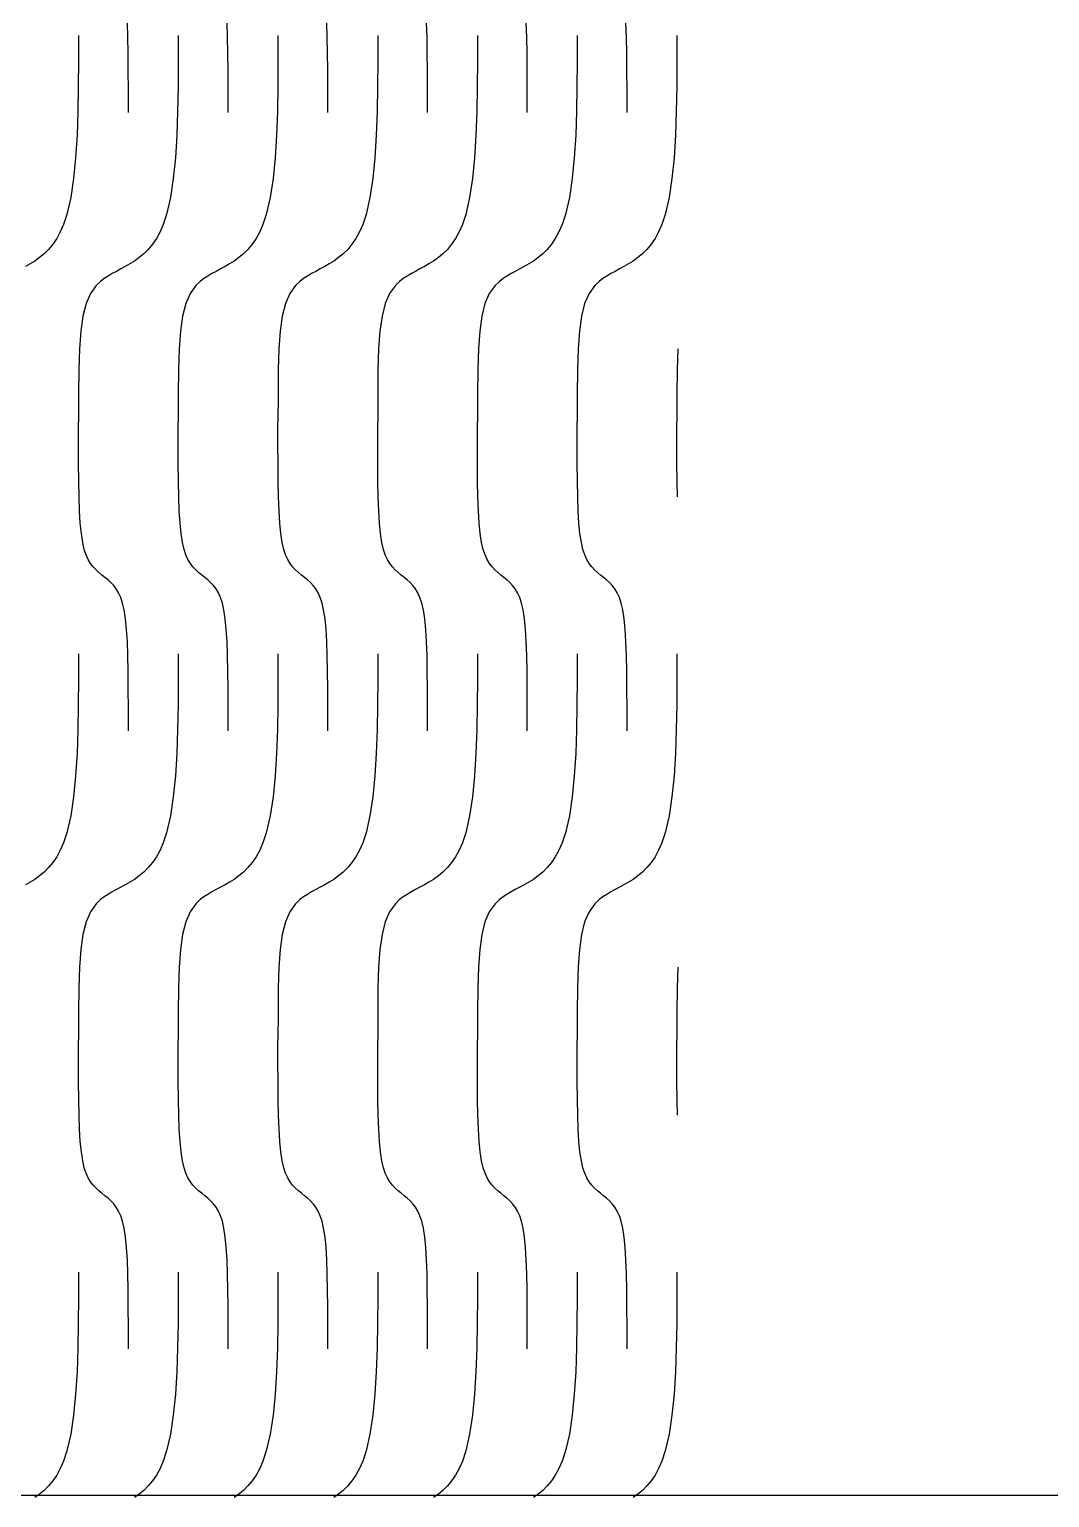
# Model space of a CAD drawing. Header units: millimetres. Extents: x 2967 to 3312, y 1779 to 1941.
# Drawn here: x 3136.41 to 3161.99, y 1871.32 to 1908.12 of the extents above; entities that cross this region are included whole.
import ezdxf

# ---------------------------------------------------------------- set-up
doc = ezdxf.new("R2010")
doc.units = ezdxf.units.MM

msp = doc.modelspace()

# ---------------------------------------------------------------- linework, layer by layer
for p, q in [((3137.647, 1907.971), (3137.646, 1907.326)), ((3138.884, 1907.929), (3138.871, 1908.278)), ((3140.147, 1907.971), (3140.146, 1907.326)), ((3141.384, 1907.929), (3141.371, 1908.278)), ((3142.647, 1907.971), (3142.646, 1907.326)), ((3143.884, 1907.929), (3143.871, 1908.278)), ((3145.147, 1907.971), (3145.146, 1907.326)), ((3146.384, 1907.929), (3146.371, 1908.278)), ((3147.647, 1907.971), (3147.646, 1907.326)), ((3148.884, 1907.929), (3148.871, 1908.278)), ((3150.147, 1907.971), (3150.146, 1907.326)), ((3151.384, 1907.929), (3151.371, 1908.278)), ((3152.647, 1907.971), (3152.646, 1907.326)), ((3138.891, 1907.534), (3138.884, 1907.929)), ((3141.391, 1907.534), (3141.384, 1907.929)), ((3143.891, 1907.534), (3143.884, 1907.929)), ((3146.391, 1907.534), (3146.384, 1907.929)), ((3148.891, 1907.534), (3148.884, 1907.929)), ((3151.391, 1907.534), (3151.384, 1907.929)), ((3137.646, 1907.326), (3137.642, 1906.69)), ((3138.895, 1907.09), (3138.891, 1907.534)), ((3140.146, 1907.326), (3140.142, 1906.69)), ((3141.395, 1907.09), (3141.391, 1907.534)), ((3142.646, 1907.326), (3142.642, 1906.69)), ((3143.895, 1907.09), (3143.891, 1907.534)), ((3145.146, 1907.326), (3145.142, 1906.69)), ((3146.395, 1907.09), (3146.391, 1907.534)), ((3147.646, 1907.326), (3147.642, 1906.69)), ((3148.895, 1907.09), (3148.891, 1907.534)), ((3150.146, 1907.326), (3150.142, 1906.69)), ((3151.395, 1907.09), (3151.391, 1907.534)), ((3152.646, 1907.326), (3152.642, 1906.69)), ((3138.897, 1906.594), (3138.895, 1907.09)), ((3141.397, 1906.594), (3141.395, 1907.09)), ((3143.897, 1906.594), (3143.895, 1907.09)), ((3146.397, 1906.594), (3146.395, 1907.09)), ((3148.897, 1906.594), (3148.895, 1907.09)), ((3151.397, 1906.594), (3151.395, 1907.09)), ((3137.642, 1906.69), (3137.632, 1906.069)), ((3138.897, 1906.043), (3138.897, 1906.594)), ((3140.142, 1906.69), (3140.132, 1906.069)), ((3141.397, 1906.043), (3141.397, 1906.594)), ((3142.642, 1906.69), (3142.632, 1906.069)), ((3143.897, 1906.043), (3143.897, 1906.594)), ((3145.142, 1906.69), (3145.132, 1906.069)), ((3146.397, 1906.043), (3146.397, 1906.594)), ((3147.642, 1906.69), (3147.632, 1906.069)), ((3148.897, 1906.043), (3148.897, 1906.594)), ((3150.142, 1906.69), (3150.132, 1906.069)), ((3151.397, 1906.043), (3151.397, 1906.594)), ((3152.642, 1906.69), (3152.632, 1906.069)), ((3137.632, 1906.069), (3137.61, 1905.473)), ((3140.132, 1906.069), (3140.11, 1905.473)), ((3142.632, 1906.069), (3142.61, 1905.473)), ((3145.132, 1906.069), (3145.11, 1905.473)), ((3147.632, 1906.069), (3147.61, 1905.473)), ((3150.132, 1906.069), (3150.11, 1905.473)), ((3152.632, 1906.069), (3152.61, 1905.473)), ((3137.61, 1905.473), (3137.575, 1904.908)), ((3140.11, 1905.473), (3140.075, 1904.908)), ((3142.61, 1905.473), (3142.575, 1904.908)), ((3145.11, 1905.473), (3145.075, 1904.908)), ((3147.61, 1905.473), (3147.575, 1904.908)), ((3150.11, 1905.473), (3150.075, 1904.908)), ((3152.61, 1905.473), (3152.575, 1904.908)), ((3137.575, 1904.908), (3137.523, 1904.383)), ((3140.075, 1904.908), (3140.023, 1904.383)), ((3142.575, 1904.908), (3142.523, 1904.383)), ((3145.075, 1904.908), (3145.023, 1904.383)), ((3147.575, 1904.908), (3147.523, 1904.383)), ((3150.075, 1904.908), (3150.023, 1904.383)), ((3152.575, 1904.908), (3152.523, 1904.383)), ((3137.523, 1904.383), (3137.451, 1903.907)), ((3140.023, 1904.383), (3139.951, 1903.907)), ((3142.523, 1904.383), (3142.451, 1903.907)), ((3145.023, 1904.383), (3144.951, 1903.907)), ((3147.523, 1904.383), (3147.451, 1903.907)), ((3150.023, 1904.383), (3149.951, 1903.907)), ((3152.523, 1904.383), (3152.451, 1903.907)), ((3137.451, 1903.907), (3137.354, 1903.486)), ((3139.951, 1903.907), (3139.854, 1903.486)), ((3142.451, 1903.907), (3142.354, 1903.486)), ((3144.951, 1903.907), (3144.854, 1903.486)), ((3147.451, 1903.907), (3147.354, 1903.486)), ((3149.951, 1903.907), (3149.854, 1903.486)), ((3152.451, 1903.907), (3152.354, 1903.486)), ((3137.271, 1903.234), (3137.19, 1903.047)), ((3137.354, 1903.486), (3137.271, 1903.234)), ((3139.771, 1903.234), (3139.69, 1903.047)), ((3139.854, 1903.486), (3139.771, 1903.234)), ((3142.271, 1903.234), (3142.19, 1903.047)), ((3142.354, 1903.486), (3142.271, 1903.234)), ((3144.771, 1903.234), (3144.69, 1903.047)), ((3144.854, 1903.486), (3144.771, 1903.234)), ((3147.271, 1903.234), (3147.19, 1903.047)), ((3147.354, 1903.486), (3147.271, 1903.234)), ((3149.771, 1903.234), (3149.69, 1903.047)), ((3149.854, 1903.486), (3149.771, 1903.234)), ((3152.271, 1903.234), (3152.19, 1903.047)), ((3152.354, 1903.486), (3152.271, 1903.234)), ((3137.099, 1902.882), (3137, 1902.737)), ((3137.19, 1903.047), (3137.099, 1902.882)), ((3139.599, 1902.882), (3139.5, 1902.737)), ((3139.69, 1903.047), (3139.599, 1902.882)), ((3142.099, 1902.882), (3142, 1902.737)), ((3142.19, 1903.047), (3142.099, 1902.882)), ((3144.599, 1902.882), (3144.5, 1902.737)), ((3144.69, 1903.047), (3144.599, 1902.882)), ((3147.099, 1902.882), (3147, 1902.737)), ((3147.19, 1903.047), (3147.099, 1902.882)), ((3149.599, 1902.882), (3149.5, 1902.737)), ((3149.69, 1903.047), (3149.599, 1902.882)), ((3152.099, 1902.882), (3152, 1902.737)), ((3152.19, 1903.047), (3152.099, 1902.882)), ((3136.783, 1902.499), (3136.668, 1902.402)), ((3136.895, 1902.61), (3136.783, 1902.499)), ((3137, 1902.737), (3136.895, 1902.61)), ((3139.283, 1902.499), (3139.168, 1902.402)), ((3139.395, 1902.61), (3139.283, 1902.499)), ((3139.5, 1902.737), (3139.395, 1902.61)), ((3141.783, 1902.499), (3141.668, 1902.402)), ((3141.895, 1902.61), (3141.783, 1902.499)), ((3142, 1902.737), (3141.895, 1902.61)), ((3144.283, 1902.499), (3144.168, 1902.402)), ((3144.395, 1902.61), (3144.283, 1902.499)), ((3144.5, 1902.737), (3144.395, 1902.61)), ((3146.783, 1902.499), (3146.668, 1902.402)), ((3146.895, 1902.61), (3146.783, 1902.499)), ((3147, 1902.737), (3146.895, 1902.61)), ((3149.283, 1902.499), (3149.168, 1902.402)), ((3149.395, 1902.61), (3149.283, 1902.499)), ((3149.5, 1902.737), (3149.395, 1902.61)), ((3151.783, 1902.499), (3151.668, 1902.402)), ((3151.895, 1902.61), (3151.783, 1902.499)), ((3152, 1902.737), (3151.895, 1902.61)), ((3136.432, 1902.243), (3136.319, 1902.179)), ((3136.549, 1902.317), (3136.432, 1902.243)), ((3136.668, 1902.402), (3136.549, 1902.317)), ((3138.597, 1902.059), (3138.49, 1902.001)), ((3138.707, 1902.118), (3138.597, 1902.059)), ((3138.819, 1902.179), (3138.707, 1902.118)), ((3138.932, 1902.243), (3138.819, 1902.179)), ((3139.049, 1902.317), (3138.932, 1902.243)), ((3139.168, 1902.402), (3139.049, 1902.317)), ((3141.097, 1902.059), (3140.99, 1902.001)), ((3141.207, 1902.118), (3141.097, 1902.059)), ((3141.319, 1902.179), (3141.207, 1902.118)), ((3141.432, 1902.243), (3141.319, 1902.179)), ((3141.549, 1902.317), (3141.432, 1902.243)), ((3141.668, 1902.402), (3141.549, 1902.317)), ((3143.597, 1902.059), (3143.49, 1902.001)), ((3143.707, 1902.118), (3143.597, 1902.059)), ((3143.819, 1902.179), (3143.707, 1902.118)), ((3143.932, 1902.243), (3143.819, 1902.179)), ((3144.049, 1902.317), (3143.932, 1902.243)), ((3144.168, 1902.402), (3144.049, 1902.317)), ((3146.097, 1902.059), (3145.99, 1902.001)), ((3146.207, 1902.118), (3146.097, 1902.059)), ((3146.319, 1902.179), (3146.207, 1902.118)), ((3146.432, 1902.243), (3146.319, 1902.179)), ((3146.549, 1902.317), (3146.432, 1902.243)), ((3146.668, 1902.402), (3146.549, 1902.317)), ((3148.597, 1902.059), (3148.49, 1902.001)), ((3148.707, 1902.118), (3148.597, 1902.059)), ((3148.819, 1902.179), (3148.707, 1902.118)), ((3148.932, 1902.243), (3148.819, 1902.179)), ((3149.049, 1902.317), (3148.932, 1902.243)), ((3149.168, 1902.402), (3149.049, 1902.317)), ((3151.097, 1902.059), (3150.99, 1902.001)), ((3151.207, 1902.118), (3151.097, 1902.059)), ((3151.319, 1902.179), (3151.207, 1902.118)), ((3151.432, 1902.243), (3151.319, 1902.179)), ((3151.549, 1902.317), (3151.432, 1902.243)), ((3151.668, 1902.402), (3151.549, 1902.317)), ((3138.09, 1901.707), (3137.944, 1901.504)), ((3138.197, 1901.807), (3138.09, 1901.707)), ((3138.288, 1901.876), (3138.197, 1901.807)), ((3138.387, 1901.94), (3138.288, 1901.876)), ((3138.49, 1902.001), (3138.387, 1901.94)), ((3140.59, 1901.707), (3140.444, 1901.504)), ((3140.697, 1901.807), (3140.59, 1901.707)), ((3140.788, 1901.876), (3140.697, 1901.807)), ((3140.887, 1901.94), (3140.788, 1901.876)), ((3140.99, 1902.001), (3140.887, 1901.94)), ((3143.09, 1901.707), (3142.944, 1901.504)), ((3143.197, 1901.807), (3143.09, 1901.707)), ((3143.288, 1901.876), (3143.197, 1901.807)), ((3143.387, 1901.94), (3143.288, 1901.876)), ((3143.49, 1902.001), (3143.387, 1901.94)), ((3145.59, 1901.707), (3145.444, 1901.504)), ((3145.697, 1901.807), (3145.59, 1901.707)), ((3145.788, 1901.876), (3145.697, 1901.807)), ((3145.887, 1901.94), (3145.788, 1901.876)), ((3145.99, 1902.001), (3145.887, 1901.94)), ((3148.09, 1901.707), (3147.944, 1901.504)), ((3148.197, 1901.807), (3148.09, 1901.707)), ((3148.288, 1901.876), (3148.197, 1901.807)), ((3148.387, 1901.94), (3148.288, 1901.876)), ((3148.49, 1902.001), (3148.387, 1901.94)), ((3150.59, 1901.707), (3150.444, 1901.504)), ((3150.697, 1901.807), (3150.59, 1901.707)), ((3150.788, 1901.876), (3150.697, 1901.807)), ((3150.887, 1901.94), (3150.788, 1901.876)), ((3150.99, 1902.001), (3150.887, 1901.94)), ((3137.944, 1901.504), (3137.835, 1901.25)), ((3140.444, 1901.504), (3140.335, 1901.25)), ((3142.944, 1901.504), (3142.835, 1901.25)), ((3145.444, 1901.504), (3145.335, 1901.25)), ((3147.944, 1901.504), (3147.835, 1901.25)), ((3150.444, 1901.504), (3150.335, 1901.25)), ((3137.835, 1901.25), (3137.756, 1900.937)), ((3140.335, 1901.25), (3140.256, 1900.937)), ((3142.835, 1901.25), (3142.756, 1900.937)), ((3145.335, 1901.25), (3145.256, 1900.937)), ((3147.835, 1901.25), (3147.756, 1900.937)), ((3150.335, 1901.25), (3150.256, 1900.937)), ((3137.756, 1900.937), (3137.703, 1900.56)), ((3140.256, 1900.937), (3140.203, 1900.56)), ((3142.756, 1900.937), (3142.703, 1900.56)), ((3145.256, 1900.937), (3145.203, 1900.56)), ((3147.756, 1900.937), (3147.703, 1900.56)), ((3150.256, 1900.937), (3150.203, 1900.56)), ((3137.703, 1900.56), (3137.671, 1900.113)), ((3140.203, 1900.56), (3140.171, 1900.113)), ((3142.703, 1900.56), (3142.671, 1900.113)), ((3145.203, 1900.56), (3145.171, 1900.113)), ((3147.703, 1900.56), (3147.671, 1900.113)), ((3150.203, 1900.56), (3150.171, 1900.113)), ((3137.671, 1900.113), (3137.654, 1899.59)), ((3140.171, 1900.113), (3140.154, 1899.59)), ((3142.671, 1900.113), (3142.654, 1899.59)), ((3145.171, 1900.113), (3145.154, 1899.59)), ((3147.671, 1900.113), (3147.654, 1899.59)), ((3150.171, 1900.113), (3150.154, 1899.59)), ((3152.671, 1900.113), (3152.654, 1899.59)), ((3137.654, 1899.59), (3137.648, 1898.984)), ((3140.154, 1899.59), (3140.148, 1898.984)), ((3142.654, 1899.59), (3142.648, 1898.984)), ((3145.154, 1899.59), (3145.148, 1898.984)), ((3147.654, 1899.59), (3147.648, 1898.984)), ((3150.154, 1899.59), (3150.148, 1898.984)), ((3152.654, 1899.59), (3152.648, 1898.984)), ((3137.648, 1898.984), (3137.647, 1898.289)), ((3140.148, 1898.984), (3140.147, 1898.289)), ((3142.648, 1898.984), (3142.647, 1898.289)), ((3145.148, 1898.984), (3145.147, 1898.289)), ((3147.648, 1898.984), (3147.647, 1898.289)), ((3150.148, 1898.984), (3150.147, 1898.289)), ((3152.648, 1898.984), (3152.647, 1898.289)), ((3137.647, 1897.738), (3137.647, 1898.289)), ((3140.147, 1897.738), (3140.147, 1898.289)), ((3142.647, 1897.738), (3142.647, 1898.289)), ((3145.147, 1897.738), (3145.147, 1898.289)), ((3147.647, 1897.738), (3147.647, 1898.289)), ((3150.147, 1897.738), (3150.147, 1898.289)), ((3152.647, 1897.738), (3152.647, 1898.289)), ((3137.648, 1897.242), (3137.647, 1897.738)), ((3140.148, 1897.242), (3140.147, 1897.738)), ((3142.648, 1897.242), (3142.647, 1897.738)), ((3145.148, 1897.242), (3145.147, 1897.738)), ((3147.648, 1897.242), (3147.647, 1897.738)), ((3150.148, 1897.242), (3150.147, 1897.738)), ((3152.648, 1897.242), (3152.647, 1897.738)), ((3137.652, 1896.798), (3137.648, 1897.242)), ((3140.152, 1896.798), (3140.148, 1897.242)), ((3142.652, 1896.798), (3142.648, 1897.242)), ((3145.152, 1896.798), (3145.148, 1897.242)), ((3147.652, 1896.798), (3147.648, 1897.242)), ((3150.152, 1896.798), (3150.148, 1897.242)), ((3152.652, 1896.798), (3152.648, 1897.242)), ((3137.66, 1896.404), (3137.652, 1896.798)), ((3140.16, 1896.404), (3140.152, 1896.798)), ((3142.66, 1896.404), (3142.652, 1896.798)), ((3145.16, 1896.404), (3145.152, 1896.798)), ((3147.66, 1896.404), (3147.652, 1896.798)), ((3150.16, 1896.404), (3150.152, 1896.798)), ((3152.66, 1896.404), (3152.652, 1896.798)), ((3137.673, 1896.055), (3137.66, 1896.404)), ((3140.173, 1896.055), (3140.16, 1896.404)), ((3142.673, 1896.055), (3142.66, 1896.404)), ((3145.173, 1896.055), (3145.16, 1896.404)), ((3147.673, 1896.055), (3147.66, 1896.404)), ((3150.173, 1896.055), (3150.16, 1896.404)), ((3137.691, 1895.75), (3137.673, 1896.055)), ((3140.191, 1895.75), (3140.173, 1896.055)), ((3142.691, 1895.75), (3142.673, 1896.055)), ((3145.191, 1895.75), (3145.173, 1896.055)), ((3147.691, 1895.75), (3147.673, 1896.055)), ((3150.191, 1895.75), (3150.173, 1896.055)), ((3137.718, 1895.485), (3137.691, 1895.75)), ((3137.753, 1895.258), (3137.718, 1895.485)), ((3140.218, 1895.485), (3140.191, 1895.75)), ((3140.253, 1895.258), (3140.218, 1895.485)), ((3142.718, 1895.485), (3142.691, 1895.75)), ((3142.753, 1895.258), (3142.718, 1895.485)), ((3145.218, 1895.485), (3145.191, 1895.75)), ((3145.253, 1895.258), (3145.218, 1895.485)), ((3147.718, 1895.485), (3147.691, 1895.75)), ((3147.753, 1895.258), (3147.718, 1895.485)), ((3150.218, 1895.485), (3150.191, 1895.75)), ((3150.253, 1895.258), (3150.218, 1895.485)), ((3137.791, 1895.089), (3137.753, 1895.258)), ((3137.837, 1894.953), (3137.791, 1895.089)), ((3140.291, 1895.089), (3140.253, 1895.258)), ((3140.337, 1894.953), (3140.291, 1895.089)), ((3142.791, 1895.089), (3142.753, 1895.258)), ((3142.837, 1894.953), (3142.791, 1895.089)), ((3145.291, 1895.089), (3145.253, 1895.258)), ((3145.337, 1894.953), (3145.291, 1895.089)), ((3147.791, 1895.089), (3147.753, 1895.258)), ((3147.837, 1894.953), (3147.791, 1895.089)), ((3150.291, 1895.089), (3150.253, 1895.258)), ((3150.337, 1894.953), (3150.291, 1895.089)), ((3137.89, 1894.836), (3137.837, 1894.953)), ((3137.95, 1894.736), (3137.89, 1894.836)), ((3138.015, 1894.65), (3137.95, 1894.736)), ((3140.39, 1894.836), (3140.337, 1894.953)), ((3140.45, 1894.736), (3140.39, 1894.836)), ((3140.515, 1894.65), (3140.45, 1894.736)), ((3142.89, 1894.836), (3142.837, 1894.953)), ((3142.95, 1894.736), (3142.89, 1894.836)), ((3143.015, 1894.65), (3142.95, 1894.736)), ((3145.39, 1894.836), (3145.337, 1894.953)), ((3145.45, 1894.736), (3145.39, 1894.836)), ((3145.515, 1894.65), (3145.45, 1894.736)), ((3147.89, 1894.836), (3147.837, 1894.953)), ((3147.95, 1894.736), (3147.89, 1894.836)), ((3148.015, 1894.65), (3147.95, 1894.736)), ((3150.39, 1894.836), (3150.337, 1894.953)), ((3150.45, 1894.736), (3150.39, 1894.836)), ((3150.515, 1894.65), (3150.45, 1894.736)), ((3138.085, 1894.575), (3138.015, 1894.65)), ((3138.158, 1894.509), (3138.085, 1894.575)), ((3138.234, 1894.447), (3138.158, 1894.509)), ((3138.31, 1894.387), (3138.234, 1894.447)), ((3138.386, 1894.325), (3138.31, 1894.387)), ((3138.459, 1894.258), (3138.386, 1894.325)), ((3140.585, 1894.575), (3140.515, 1894.65)), ((3140.658, 1894.509), (3140.585, 1894.575)), ((3140.734, 1894.447), (3140.658, 1894.509)), ((3140.81, 1894.387), (3140.734, 1894.447)), ((3140.886, 1894.325), (3140.81, 1894.387)), ((3140.959, 1894.258), (3140.886, 1894.325)), ((3143.085, 1894.575), (3143.015, 1894.65)), ((3143.158, 1894.509), (3143.085, 1894.575)), ((3143.234, 1894.447), (3143.158, 1894.509)), ((3143.31, 1894.387), (3143.234, 1894.447)), ((3143.386, 1894.325), (3143.31, 1894.387)), ((3143.459, 1894.258), (3143.386, 1894.325)), ((3145.585, 1894.575), (3145.515, 1894.65)), ((3145.658, 1894.509), (3145.585, 1894.575)), ((3145.734, 1894.447), (3145.658, 1894.509)), ((3145.81, 1894.387), (3145.734, 1894.447)), ((3145.886, 1894.325), (3145.81, 1894.387)), ((3145.959, 1894.258), (3145.886, 1894.325)), ((3148.085, 1894.575), (3148.015, 1894.65)), ((3148.158, 1894.509), (3148.085, 1894.575)), ((3148.234, 1894.447), (3148.158, 1894.509)), ((3148.31, 1894.387), (3148.234, 1894.447)), ((3148.386, 1894.325), (3148.31, 1894.387)), ((3148.459, 1894.258), (3148.386, 1894.325)), ((3150.585, 1894.575), (3150.515, 1894.65)), ((3150.658, 1894.509), (3150.585, 1894.575)), ((3150.734, 1894.447), (3150.658, 1894.509)), ((3150.81, 1894.387), (3150.734, 1894.447)), ((3150.886, 1894.325), (3150.81, 1894.387)), ((3150.959, 1894.258), (3150.886, 1894.325)), ((3138.528, 1894.183), (3138.459, 1894.258)), ((3138.594, 1894.097), (3138.528, 1894.183)), ((3138.653, 1893.998), (3138.594, 1894.097)), ((3138.706, 1893.881), (3138.653, 1893.998)), ((3141.028, 1894.183), (3140.959, 1894.258)), ((3141.094, 1894.097), (3141.028, 1894.183)), ((3141.153, 1893.998), (3141.094, 1894.097)), ((3141.206, 1893.881), (3141.153, 1893.998)), ((3143.528, 1894.183), (3143.459, 1894.258)), ((3143.594, 1894.097), (3143.528, 1894.183)), ((3143.653, 1893.998), (3143.594, 1894.097)), ((3143.706, 1893.881), (3143.653, 1893.998)), ((3146.028, 1894.183), (3145.959, 1894.258)), ((3146.094, 1894.097), (3146.028, 1894.183)), ((3146.153, 1893.998), (3146.094, 1894.097)), ((3146.206, 1893.881), (3146.153, 1893.998)), ((3148.528, 1894.183), (3148.459, 1894.258)), ((3148.594, 1894.097), (3148.528, 1894.183)), ((3148.653, 1893.998), (3148.594, 1894.097)), ((3148.706, 1893.881), (3148.653, 1893.998)), ((3151.028, 1894.183), (3150.959, 1894.258)), ((3151.094, 1894.097), (3151.028, 1894.183)), ((3151.153, 1893.998), (3151.094, 1894.097)), ((3151.206, 1893.881), (3151.153, 1893.998)), ((3138.752, 1893.745), (3138.706, 1893.881)), ((3138.791, 1893.576), (3138.752, 1893.745)), ((3141.252, 1893.745), (3141.206, 1893.881)), ((3141.291, 1893.576), (3141.252, 1893.745)), ((3143.752, 1893.745), (3143.706, 1893.881)), ((3143.791, 1893.576), (3143.752, 1893.745)), ((3146.252, 1893.745), (3146.206, 1893.881)), ((3146.291, 1893.576), (3146.252, 1893.745)), ((3148.752, 1893.745), (3148.706, 1893.881)), ((3148.791, 1893.576), (3148.752, 1893.745)), ((3151.252, 1893.745), (3151.206, 1893.881)), ((3151.291, 1893.576), (3151.252, 1893.745)), ((3138.826, 1893.349), (3138.791, 1893.576)), ((3138.852, 1893.085), (3138.826, 1893.349)), ((3141.326, 1893.349), (3141.291, 1893.576)), ((3141.352, 1893.085), (3141.326, 1893.349)), ((3143.826, 1893.349), (3143.791, 1893.576)), ((3143.852, 1893.085), (3143.826, 1893.349)), ((3146.326, 1893.349), (3146.291, 1893.576)), ((3146.352, 1893.085), (3146.326, 1893.349)), ((3148.826, 1893.349), (3148.791, 1893.576)), ((3148.852, 1893.085), (3148.826, 1893.349)), ((3151.326, 1893.349), (3151.291, 1893.576)), ((3151.352, 1893.085), (3151.326, 1893.349)), ((3138.871, 1892.779), (3138.852, 1893.085)), ((3141.371, 1892.779), (3141.352, 1893.085)), ((3143.871, 1892.779), (3143.852, 1893.085)), ((3146.371, 1892.779), (3146.352, 1893.085)), ((3148.871, 1892.779), (3148.852, 1893.085)), ((3151.371, 1892.779), (3151.352, 1893.085)), ((3138.884, 1892.431), (3138.871, 1892.779)), ((3141.384, 1892.431), (3141.371, 1892.779)), ((3143.884, 1892.431), (3143.871, 1892.779)), ((3146.384, 1892.431), (3146.371, 1892.779)), ((3148.884, 1892.431), (3148.871, 1892.779)), ((3151.384, 1892.431), (3151.371, 1892.779)), ((3137.647, 1892.473), (3137.646, 1891.828)), ((3138.891, 1892.036), (3138.884, 1892.431)), ((3140.147, 1892.473), (3140.146, 1891.828)), ((3141.391, 1892.036), (3141.384, 1892.431)), ((3142.647, 1892.473), (3142.646, 1891.828)), ((3143.891, 1892.036), (3143.884, 1892.431)), ((3145.147, 1892.473), (3145.146, 1891.828)), ((3146.391, 1892.036), (3146.384, 1892.431)), ((3147.647, 1892.473), (3147.646, 1891.828)), ((3148.891, 1892.036), (3148.884, 1892.431)), ((3150.147, 1892.473), (3150.146, 1891.828)), ((3151.391, 1892.036), (3151.384, 1892.431)), ((3152.647, 1892.473), (3152.646, 1891.828)), ((3137.646, 1891.828), (3137.642, 1891.192)), ((3138.895, 1891.591), (3138.891, 1892.036)), ((3140.146, 1891.828), (3140.142, 1891.192)), ((3141.395, 1891.591), (3141.391, 1892.036)), ((3142.646, 1891.828), (3142.642, 1891.192)), ((3143.895, 1891.591), (3143.891, 1892.036)), ((3145.146, 1891.828), (3145.142, 1891.192)), ((3146.395, 1891.591), (3146.391, 1892.036)), ((3147.646, 1891.828), (3147.642, 1891.192)), ((3148.895, 1891.591), (3148.891, 1892.036)), ((3150.146, 1891.828), (3150.142, 1891.192)), ((3151.395, 1891.591), (3151.391, 1892.036)), ((3152.646, 1891.828), (3152.642, 1891.192)), ((3138.897, 1891.095), (3138.895, 1891.591)), ((3141.397, 1891.095), (3141.395, 1891.591)), ((3143.897, 1891.095), (3143.895, 1891.591)), ((3146.397, 1891.095), (3146.395, 1891.591)), ((3148.897, 1891.095), (3148.895, 1891.591)), ((3151.397, 1891.095), (3151.395, 1891.591)), ((3137.642, 1891.192), (3137.632, 1890.571)), ((3138.897, 1890.544), (3138.897, 1891.095)), ((3140.142, 1891.192), (3140.132, 1890.571)), ((3141.397, 1890.544), (3141.397, 1891.095)), ((3142.642, 1891.192), (3142.632, 1890.571)), ((3143.897, 1890.544), (3143.897, 1891.095)), ((3145.142, 1891.192), (3145.132, 1890.571)), ((3146.397, 1890.544), (3146.397, 1891.095)), ((3147.642, 1891.192), (3147.632, 1890.571)), ((3148.897, 1890.544), (3148.897, 1891.095)), ((3150.142, 1891.192), (3150.132, 1890.571)), ((3151.397, 1890.544), (3151.397, 1891.095)), ((3152.642, 1891.192), (3152.632, 1890.571)), ((3137.632, 1890.571), (3137.61, 1889.974)), ((3140.132, 1890.571), (3140.11, 1889.974)), ((3142.632, 1890.571), (3142.61, 1889.974)), ((3145.132, 1890.571), (3145.11, 1889.974)), ((3147.632, 1890.571), (3147.61, 1889.974)), ((3150.132, 1890.571), (3150.11, 1889.974)), ((3152.632, 1890.571), (3152.61, 1889.974)), ((3137.61, 1889.974), (3137.575, 1889.41)), ((3140.11, 1889.974), (3140.075, 1889.41)), ((3142.61, 1889.974), (3142.575, 1889.41)), ((3145.11, 1889.974), (3145.075, 1889.41)), ((3147.61, 1889.974), (3147.575, 1889.41)), ((3150.11, 1889.974), (3150.075, 1889.41)), ((3152.61, 1889.974), (3152.575, 1889.41)), ((3137.575, 1889.41), (3137.523, 1888.885)), ((3140.075, 1889.41), (3140.023, 1888.885)), ((3142.575, 1889.41), (3142.523, 1888.885)), ((3145.075, 1889.41), (3145.023, 1888.885)), ((3147.575, 1889.41), (3147.523, 1888.885)), ((3150.075, 1889.41), (3150.023, 1888.885)), ((3152.575, 1889.41), (3152.523, 1888.885)), ((3137.523, 1888.885), (3137.451, 1888.408)), ((3140.023, 1888.885), (3139.951, 1888.408)), ((3142.523, 1888.885), (3142.451, 1888.408)), ((3145.023, 1888.885), (3144.951, 1888.408)), ((3147.523, 1888.885), (3147.451, 1888.408)), ((3150.023, 1888.885), (3149.951, 1888.408)), ((3152.523, 1888.885), (3152.451, 1888.408)), ((3137.451, 1888.408), (3137.354, 1887.987)), ((3139.951, 1888.408), (3139.854, 1887.987)), ((3142.451, 1888.408), (3142.354, 1887.987)), ((3144.951, 1888.408), (3144.854, 1887.987)), ((3147.451, 1888.408), (3147.354, 1887.987)), ((3149.951, 1888.408), (3149.854, 1887.987)), ((3152.451, 1888.408), (3152.354, 1887.987)), ((3137.271, 1887.735), (3137.19, 1887.548)), ((3137.354, 1887.987), (3137.271, 1887.735)), ((3139.771, 1887.735), (3139.69, 1887.548)), ((3139.854, 1887.987), (3139.771, 1887.735)), ((3142.271, 1887.735), (3142.19, 1887.548)), ((3142.354, 1887.987), (3142.271, 1887.735)), ((3144.771, 1887.735), (3144.69, 1887.548)), ((3144.854, 1887.987), (3144.771, 1887.735)), ((3147.271, 1887.735), (3147.19, 1887.548)), ((3147.354, 1887.987), (3147.271, 1887.735)), ((3149.771, 1887.735), (3149.69, 1887.548)), ((3149.854, 1887.987), (3149.771, 1887.735)), ((3152.271, 1887.735), (3152.19, 1887.548)), ((3152.354, 1887.987), (3152.271, 1887.735)), ((3137.099, 1887.383), (3137, 1887.239)), ((3137.19, 1887.548), (3137.099, 1887.383)), ((3139.599, 1887.383), (3139.5, 1887.239)), ((3139.69, 1887.548), (3139.599, 1887.383)), ((3142.099, 1887.383), (3142, 1887.239)), ((3142.19, 1887.548), (3142.099, 1887.383)), ((3144.599, 1887.383), (3144.5, 1887.239)), ((3144.69, 1887.548), (3144.599, 1887.383)), ((3147.099, 1887.383), (3147, 1887.239)), ((3147.19, 1887.548), (3147.099, 1887.383)), ((3149.599, 1887.383), (3149.5, 1887.239)), ((3149.69, 1887.548), (3149.599, 1887.383)), ((3152.099, 1887.383), (3152, 1887.239)), ((3152.19, 1887.548), (3152.099, 1887.383)), ((3136.783, 1887.001), (3136.668, 1886.904)), ((3136.895, 1887.112), (3136.783, 1887.001)), ((3137, 1887.239), (3136.895, 1887.112)), ((3139.283, 1887.001), (3139.168, 1886.904)), ((3139.395, 1887.112), (3139.283, 1887.001)), ((3139.5, 1887.239), (3139.395, 1887.112)), ((3141.783, 1887.001), (3141.668, 1886.904)), ((3141.895, 1887.112), (3141.783, 1887.001)), ((3142, 1887.239), (3141.895, 1887.112)), ((3144.283, 1887.001), (3144.168, 1886.904)), ((3144.395, 1887.112), (3144.283, 1887.001)), ((3144.5, 1887.239), (3144.395, 1887.112)), ((3146.783, 1887.001), (3146.668, 1886.904)), ((3146.895, 1887.112), (3146.783, 1887.001)), ((3147, 1887.239), (3146.895, 1887.112)), ((3149.283, 1887.001), (3149.168, 1886.904)), ((3149.395, 1887.112), (3149.283, 1887.001)), ((3149.5, 1887.239), (3149.395, 1887.112)), ((3151.783, 1887.001), (3151.668, 1886.904)), ((3151.895, 1887.112), (3151.783, 1887.001)), ((3152, 1887.239), (3151.895, 1887.112)), ((3136.432, 1886.745), (3136.319, 1886.68)), ((3136.549, 1886.818), (3136.432, 1886.745)), ((3136.668, 1886.904), (3136.549, 1886.818)), ((3138.707, 1886.619), (3138.597, 1886.561)), ((3138.819, 1886.68), (3138.707, 1886.619)), ((3138.932, 1886.745), (3138.819, 1886.68)), ((3139.049, 1886.818), (3138.932, 1886.745)), ((3139.168, 1886.904), (3139.049, 1886.818)), ((3141.207, 1886.619), (3141.097, 1886.561)), ((3141.319, 1886.68), (3141.207, 1886.619)), ((3141.432, 1886.745), (3141.319, 1886.68)), ((3141.549, 1886.818), (3141.432, 1886.745)), ((3141.668, 1886.904), (3141.549, 1886.818)), ((3143.707, 1886.619), (3143.597, 1886.561)), ((3143.819, 1886.68), (3143.707, 1886.619)), ((3143.932, 1886.745), (3143.819, 1886.68)), ((3144.049, 1886.818), (3143.932, 1886.745)), ((3144.168, 1886.904), (3144.049, 1886.818)), ((3146.207, 1886.619), (3146.097, 1886.561)), ((3146.319, 1886.68), (3146.207, 1886.619)), ((3146.432, 1886.745), (3146.319, 1886.68)), ((3146.549, 1886.818), (3146.432, 1886.745)), ((3146.668, 1886.904), (3146.549, 1886.818)), ((3148.707, 1886.619), (3148.597, 1886.561)), ((3148.819, 1886.68), (3148.707, 1886.619)), ((3148.932, 1886.745), (3148.819, 1886.68)), ((3149.049, 1886.818), (3148.932, 1886.745)), ((3149.168, 1886.904), (3149.049, 1886.818)), ((3151.207, 1886.619), (3151.097, 1886.561)), ((3151.319, 1886.68), (3151.207, 1886.619)), ((3151.432, 1886.745), (3151.319, 1886.68)), ((3151.549, 1886.818), (3151.432, 1886.745)), ((3151.668, 1886.904), (3151.549, 1886.818)), ((3138.197, 1886.309), (3138.09, 1886.208)), ((3138.288, 1886.378), (3138.197, 1886.309)), ((3138.387, 1886.442), (3138.288, 1886.378)), ((3138.49, 1886.502), (3138.387, 1886.442)), ((3138.597, 1886.561), (3138.49, 1886.502)), ((3140.697, 1886.309), (3140.59, 1886.208)), ((3140.788, 1886.378), (3140.697, 1886.309)), ((3140.887, 1886.442), (3140.788, 1886.378)), ((3140.99, 1886.502), (3140.887, 1886.442)), ((3141.097, 1886.561), (3140.99, 1886.502)), ((3143.197, 1886.309), (3143.09, 1886.208)), ((3143.288, 1886.378), (3143.197, 1886.309)), ((3143.387, 1886.442), (3143.288, 1886.378)), ((3143.49, 1886.502), (3143.387, 1886.442)), ((3143.597, 1886.561), (3143.49, 1886.502)), ((3145.697, 1886.309), (3145.59, 1886.208)), ((3145.788, 1886.378), (3145.697, 1886.309)), ((3145.887, 1886.442), (3145.788, 1886.378)), ((3145.99, 1886.502), (3145.887, 1886.442)), ((3146.097, 1886.561), (3145.99, 1886.502)), ((3148.197, 1886.309), (3148.09, 1886.208)), ((3148.288, 1886.378), (3148.197, 1886.309)), ((3148.387, 1886.442), (3148.288, 1886.378)), ((3148.49, 1886.502), (3148.387, 1886.442)), ((3148.597, 1886.561), (3148.49, 1886.502)), ((3150.697, 1886.309), (3150.59, 1886.208)), ((3150.788, 1886.378), (3150.697, 1886.309)), ((3150.887, 1886.442), (3150.788, 1886.378)), ((3150.99, 1886.502), (3150.887, 1886.442)), ((3151.097, 1886.561), (3150.99, 1886.502)), ((3137.944, 1886.006), (3137.835, 1885.751)), ((3138.09, 1886.208), (3137.944, 1886.006)), ((3140.444, 1886.006), (3140.335, 1885.751)), ((3140.59, 1886.208), (3140.444, 1886.006)), ((3142.944, 1886.006), (3142.835, 1885.751)), ((3143.09, 1886.208), (3142.944, 1886.006)), ((3145.444, 1886.006), (3145.335, 1885.751)), ((3145.59, 1886.208), (3145.444, 1886.006)), ((3147.944, 1886.006), (3147.835, 1885.751)), ((3148.09, 1886.208), (3147.944, 1886.006)), ((3150.444, 1886.006), (3150.335, 1885.751)), ((3150.59, 1886.208), (3150.444, 1886.006)), ((3137.835, 1885.751), (3137.756, 1885.439)), ((3140.335, 1885.751), (3140.256, 1885.439)), ((3142.835, 1885.751), (3142.756, 1885.439)), ((3145.335, 1885.751), (3145.256, 1885.439)), ((3147.835, 1885.751), (3147.756, 1885.439)), ((3150.335, 1885.751), (3150.256, 1885.439)), ((3137.756, 1885.439), (3137.703, 1885.062)), ((3140.256, 1885.439), (3140.203, 1885.062)), ((3142.756, 1885.439), (3142.703, 1885.062)), ((3145.256, 1885.439), (3145.203, 1885.062)), ((3147.756, 1885.439), (3147.703, 1885.062)), ((3150.256, 1885.439), (3150.203, 1885.062)), ((3137.703, 1885.062), (3137.671, 1884.615)), ((3140.203, 1885.062), (3140.171, 1884.615)), ((3142.703, 1885.062), (3142.671, 1884.615)), ((3145.203, 1885.062), (3145.171, 1884.615)), ((3147.703, 1885.062), (3147.671, 1884.615)), ((3150.203, 1885.062), (3150.171, 1884.615)), ((3137.671, 1884.615), (3137.654, 1884.092)), ((3140.171, 1884.615), (3140.154, 1884.092)), ((3142.671, 1884.615), (3142.654, 1884.092)), ((3145.171, 1884.615), (3145.154, 1884.092)), ((3147.671, 1884.615), (3147.654, 1884.092)), ((3150.171, 1884.615), (3150.154, 1884.092)), ((3152.671, 1884.615), (3152.654, 1884.092)), ((3137.654, 1884.092), (3137.648, 1883.486)), ((3140.154, 1884.092), (3140.148, 1883.486)), ((3142.654, 1884.092), (3142.648, 1883.486)), ((3145.154, 1884.092), (3145.148, 1883.486)), ((3147.654, 1884.092), (3147.648, 1883.486)), ((3150.154, 1884.092), (3150.148, 1883.486)), ((3152.654, 1884.092), (3152.648, 1883.486)), ((3137.648, 1883.486), (3137.647, 1882.791)), ((3140.148, 1883.486), (3140.147, 1882.791)), ((3142.648, 1883.486), (3142.647, 1882.791)), ((3145.148, 1883.486), (3145.147, 1882.791)), ((3147.648, 1883.486), (3147.647, 1882.791)), ((3150.148, 1883.486), (3150.147, 1882.791)), ((3152.648, 1883.486), (3152.647, 1882.791)), ((3137.647, 1882.24), (3137.647, 1882.791)), ((3140.147, 1882.24), (3140.147, 1882.791)), ((3142.647, 1882.24), (3142.647, 1882.791)), ((3145.147, 1882.24), (3145.147, 1882.791)), ((3147.647, 1882.24), (3147.647, 1882.791)), ((3150.147, 1882.24), (3150.147, 1882.791)), ((3152.647, 1882.24), (3152.647, 1882.791)), ((3137.648, 1881.744), (3137.647, 1882.24)), ((3140.148, 1881.744), (3140.147, 1882.24)), ((3142.648, 1881.744), (3142.647, 1882.24)), ((3145.148, 1881.744), (3145.147, 1882.24)), ((3147.648, 1881.744), (3147.647, 1882.24)), ((3150.148, 1881.744), (3150.147, 1882.24)), ((3152.648, 1881.744), (3152.647, 1882.24)), ((3137.652, 1881.3), (3137.648, 1881.744)), ((3140.152, 1881.3), (3140.148, 1881.744)), ((3142.652, 1881.3), (3142.648, 1881.744)), ((3145.152, 1881.3), (3145.148, 1881.744)), ((3147.652, 1881.3), (3147.648, 1881.744)), ((3150.152, 1881.3), (3150.148, 1881.744)), ((3152.652, 1881.3), (3152.648, 1881.744)), ((3137.66, 1880.905), (3137.652, 1881.3)), ((3140.16, 1880.905), (3140.152, 1881.3)), ((3142.66, 1880.905), (3142.652, 1881.3)), ((3145.16, 1880.905), (3145.152, 1881.3)), ((3147.66, 1880.905), (3147.652, 1881.3)), ((3150.16, 1880.905), (3150.152, 1881.3)), ((3152.66, 1880.905), (3152.652, 1881.3)), ((3137.673, 1880.557), (3137.66, 1880.905)), ((3140.173, 1880.557), (3140.16, 1880.905)), ((3142.673, 1880.557), (3142.66, 1880.905)), ((3145.173, 1880.557), (3145.16, 1880.905)), ((3147.673, 1880.557), (3147.66, 1880.905)), ((3150.173, 1880.557), (3150.16, 1880.905)), ((3137.691, 1880.251), (3137.673, 1880.557)), ((3140.191, 1880.251), (3140.173, 1880.557)), ((3142.691, 1880.251), (3142.673, 1880.557)), ((3145.191, 1880.251), (3145.173, 1880.557)), ((3147.691, 1880.251), (3147.673, 1880.557)), ((3150.191, 1880.251), (3150.173, 1880.557)), ((3137.718, 1879.986), (3137.691, 1880.251)), ((3137.753, 1879.759), (3137.718, 1879.986)), ((3140.218, 1879.986), (3140.191, 1880.251)), ((3140.253, 1879.759), (3140.218, 1879.986)), ((3142.718, 1879.986), (3142.691, 1880.251)), ((3142.753, 1879.759), (3142.718, 1879.986)), ((3145.218, 1879.986), (3145.191, 1880.251)), ((3145.253, 1879.759), (3145.218, 1879.986)), ((3147.718, 1879.986), (3147.691, 1880.251)), ((3147.753, 1879.759), (3147.718, 1879.986)), ((3150.218, 1879.986), (3150.191, 1880.251)), ((3150.253, 1879.759), (3150.218, 1879.986)), ((3137.791, 1879.591), (3137.753, 1879.759)), ((3140.291, 1879.591), (3140.253, 1879.759)), ((3142.791, 1879.591), (3142.753, 1879.759)), ((3145.291, 1879.591), (3145.253, 1879.759)), ((3147.791, 1879.591), (3147.753, 1879.759)), ((3150.291, 1879.591), (3150.253, 1879.759)), ((3137.837, 1879.455), (3137.791, 1879.591)), ((3137.89, 1879.338), (3137.837, 1879.455)), ((3137.95, 1879.238), (3137.89, 1879.338)), ((3138.015, 1879.152), (3137.95, 1879.238)), ((3140.337, 1879.455), (3140.291, 1879.591)), ((3140.39, 1879.338), (3140.337, 1879.455)), ((3140.45, 1879.238), (3140.39, 1879.338)), ((3140.515, 1879.152), (3140.45, 1879.238)), ((3142.837, 1879.455), (3142.791, 1879.591)), ((3142.89, 1879.338), (3142.837, 1879.455)), ((3142.95, 1879.238), (3142.89, 1879.338)), ((3143.015, 1879.152), (3142.95, 1879.238)), ((3145.337, 1879.455), (3145.291, 1879.591)), ((3145.39, 1879.338), (3145.337, 1879.455)), ((3145.45, 1879.238), (3145.39, 1879.338)), ((3145.515, 1879.152), (3145.45, 1879.238)), ((3147.837, 1879.455), (3147.791, 1879.591)), ((3147.89, 1879.338), (3147.837, 1879.455)), ((3147.95, 1879.238), (3147.89, 1879.338)), ((3148.015, 1879.152), (3147.95, 1879.238)), ((3150.337, 1879.455), (3150.291, 1879.591)), ((3150.39, 1879.338), (3150.337, 1879.455)), ((3150.45, 1879.238), (3150.39, 1879.338)), ((3150.515, 1879.152), (3150.45, 1879.238)), ((3138.085, 1879.077), (3138.015, 1879.152)), ((3138.158, 1879.01), (3138.085, 1879.077)), ((3138.234, 1878.948), (3138.158, 1879.01)), ((3138.31, 1878.888), (3138.234, 1878.948)), ((3138.386, 1878.827), (3138.31, 1878.888)), ((3140.585, 1879.077), (3140.515, 1879.152)), ((3140.658, 1879.01), (3140.585, 1879.077)), ((3140.734, 1878.948), (3140.658, 1879.01)), ((3140.81, 1878.888), (3140.734, 1878.948)), ((3140.886, 1878.827), (3140.81, 1878.888)), ((3143.085, 1879.077), (3143.015, 1879.152)), ((3143.158, 1879.01), (3143.085, 1879.077)), ((3143.234, 1878.948), (3143.158, 1879.01)), ((3143.31, 1878.888), (3143.234, 1878.948)), ((3143.386, 1878.827), (3143.31, 1878.888)), ((3145.585, 1879.077), (3145.515, 1879.152)), ((3145.658, 1879.01), (3145.585, 1879.077)), ((3145.734, 1878.948), (3145.658, 1879.01)), ((3145.81, 1878.888), (3145.734, 1878.948)), ((3145.886, 1878.827), (3145.81, 1878.888)), ((3148.085, 1879.077), (3148.015, 1879.152)), ((3148.158, 1879.01), (3148.085, 1879.077)), ((3148.234, 1878.948), (3148.158, 1879.01)), ((3148.31, 1878.888), (3148.234, 1878.948)), ((3148.386, 1878.827), (3148.31, 1878.888)), ((3150.585, 1879.077), (3150.515, 1879.152)), ((3150.658, 1879.01), (3150.585, 1879.077)), ((3150.734, 1878.948), (3150.658, 1879.01)), ((3150.81, 1878.888), (3150.734, 1878.948)), ((3150.886, 1878.827), (3150.81, 1878.888)), ((3138.459, 1878.76), (3138.386, 1878.827)), ((3138.528, 1878.685), (3138.459, 1878.76)), ((3138.594, 1878.599), (3138.528, 1878.685)), ((3138.653, 1878.499), (3138.594, 1878.599)), ((3138.706, 1878.383), (3138.653, 1878.499)), ((3140.959, 1878.76), (3140.886, 1878.827)), ((3141.028, 1878.685), (3140.959, 1878.76)), ((3141.094, 1878.599), (3141.028, 1878.685)), ((3141.153, 1878.499), (3141.094, 1878.599)), ((3141.206, 1878.383), (3141.153, 1878.499)), ((3143.459, 1878.76), (3143.386, 1878.827)), ((3143.528, 1878.685), (3143.459, 1878.76)), ((3143.594, 1878.599), (3143.528, 1878.685)), ((3143.653, 1878.499), (3143.594, 1878.599)), ((3143.706, 1878.383), (3143.653, 1878.499)), ((3145.959, 1878.76), (3145.886, 1878.827)), ((3146.028, 1878.685), (3145.959, 1878.76)), ((3146.094, 1878.599), (3146.028, 1878.685)), ((3146.153, 1878.499), (3146.094, 1878.599)), ((3146.206, 1878.383), (3146.153, 1878.499)), ((3148.459, 1878.76), (3148.386, 1878.827)), ((3148.528, 1878.685), (3148.459, 1878.76)), ((3148.594, 1878.599), (3148.528, 1878.685)), ((3148.653, 1878.499), (3148.594, 1878.599)), ((3148.706, 1878.383), (3148.653, 1878.499)), ((3150.959, 1878.76), (3150.886, 1878.827)), ((3151.028, 1878.685), (3150.959, 1878.76)), ((3151.094, 1878.599), (3151.028, 1878.685)), ((3151.153, 1878.499), (3151.094, 1878.599)), ((3151.206, 1878.383), (3151.153, 1878.499)), ((3138.752, 1878.246), (3138.706, 1878.383)), ((3138.791, 1878.078), (3138.752, 1878.246)), ((3141.252, 1878.246), (3141.206, 1878.383)), ((3141.291, 1878.078), (3141.252, 1878.246)), ((3143.752, 1878.246), (3143.706, 1878.383)), ((3143.791, 1878.078), (3143.752, 1878.246)), ((3146.252, 1878.246), (3146.206, 1878.383)), ((3146.291, 1878.078), (3146.252, 1878.246)), ((3148.752, 1878.246), (3148.706, 1878.383)), ((3148.791, 1878.078), (3148.752, 1878.246)), ((3151.252, 1878.246), (3151.206, 1878.383)), ((3151.291, 1878.078), (3151.252, 1878.246)), ((3138.826, 1877.851), (3138.791, 1878.078)), ((3138.852, 1877.586), (3138.826, 1877.851)), ((3141.326, 1877.851), (3141.291, 1878.078)), ((3141.352, 1877.586), (3141.326, 1877.851)), ((3143.826, 1877.851), (3143.791, 1878.078)), ((3143.852, 1877.586), (3143.826, 1877.851)), ((3146.326, 1877.851), (3146.291, 1878.078)), ((3146.352, 1877.586), (3146.326, 1877.851)), ((3148.826, 1877.851), (3148.791, 1878.078)), ((3148.852, 1877.586), (3148.826, 1877.851)), ((3151.326, 1877.851), (3151.291, 1878.078)), ((3151.352, 1877.586), (3151.326, 1877.851)), ((3138.871, 1877.281), (3138.852, 1877.586)), ((3141.371, 1877.281), (3141.352, 1877.586)), ((3143.871, 1877.281), (3143.852, 1877.586)), ((3146.371, 1877.281), (3146.352, 1877.586)), ((3148.871, 1877.281), (3148.852, 1877.586)), ((3151.371, 1877.281), (3151.352, 1877.586)), ((3138.884, 1876.932), (3138.871, 1877.281)), ((3141.384, 1876.932), (3141.371, 1877.281)), ((3143.884, 1876.932), (3143.871, 1877.281)), ((3146.384, 1876.932), (3146.371, 1877.281)), ((3148.884, 1876.932), (3148.871, 1877.281)), ((3151.384, 1876.932), (3151.371, 1877.281)), ((3137.647, 1876.974), (3137.646, 1876.33)), ((3138.891, 1876.537), (3138.884, 1876.932)), ((3140.147, 1876.974), (3140.146, 1876.33)), ((3141.391, 1876.537), (3141.384, 1876.932)), ((3142.647, 1876.974), (3142.646, 1876.33)), ((3143.891, 1876.537), (3143.884, 1876.932)), ((3145.147, 1876.974), (3145.146, 1876.33)), ((3146.391, 1876.537), (3146.384, 1876.932)), ((3147.647, 1876.974), (3147.646, 1876.33)), ((3148.891, 1876.537), (3148.884, 1876.932)), ((3150.147, 1876.974), (3150.146, 1876.33)), ((3151.391, 1876.537), (3151.384, 1876.932)), ((3152.647, 1876.974), (3152.646, 1876.33)), ((3137.646, 1876.33), (3137.642, 1875.693)), ((3138.895, 1876.093), (3138.891, 1876.537)), ((3140.146, 1876.33), (3140.142, 1875.693)), ((3141.395, 1876.093), (3141.391, 1876.537)), ((3142.646, 1876.33), (3142.642, 1875.693)), ((3143.895, 1876.093), (3143.891, 1876.537)), ((3145.146, 1876.33), (3145.142, 1875.693)), ((3146.395, 1876.093), (3146.391, 1876.537)), ((3147.646, 1876.33), (3147.642, 1875.693)), ((3148.895, 1876.093), (3148.891, 1876.537)), ((3150.146, 1876.33), (3150.142, 1875.693)), ((3151.395, 1876.093), (3151.391, 1876.537)), ((3152.646, 1876.33), (3152.642, 1875.693)), ((3138.897, 1875.597), (3138.895, 1876.093)), ((3141.397, 1875.597), (3141.395, 1876.093)), ((3143.897, 1875.597), (3143.895, 1876.093)), ((3146.397, 1875.597), (3146.395, 1876.093)), ((3148.897, 1875.597), (3148.895, 1876.093)), ((3151.397, 1875.597), (3151.395, 1876.093)), ((3137.642, 1875.693), (3137.632, 1875.073)), ((3138.897, 1875.046), (3138.897, 1875.597)), ((3140.142, 1875.693), (3140.132, 1875.073)), ((3141.397, 1875.046), (3141.397, 1875.597)), ((3142.642, 1875.693), (3142.632, 1875.073)), ((3143.897, 1875.046), (3143.897, 1875.597)), ((3145.142, 1875.693), (3145.132, 1875.073)), ((3146.397, 1875.046), (3146.397, 1875.597)), ((3147.642, 1875.693), (3147.632, 1875.073)), ((3148.897, 1875.046), (3148.897, 1875.597)), ((3150.142, 1875.693), (3150.132, 1875.073)), ((3151.397, 1875.046), (3151.397, 1875.597)), ((3152.642, 1875.693), (3152.632, 1875.073)), ((3137.632, 1875.073), (3137.61, 1874.476)), ((3140.132, 1875.073), (3140.11, 1874.476)), ((3142.632, 1875.073), (3142.61, 1874.476)), ((3145.132, 1875.073), (3145.11, 1874.476)), ((3147.632, 1875.073), (3147.61, 1874.476)), ((3150.132, 1875.073), (3150.11, 1874.476)), ((3152.632, 1875.073), (3152.61, 1874.476)), ((3137.61, 1874.476), (3137.575, 1873.911)), ((3140.11, 1874.476), (3140.075, 1873.911)), ((3142.61, 1874.476), (3142.575, 1873.911)), ((3145.11, 1874.476), (3145.075, 1873.911)), ((3147.61, 1874.476), (3147.575, 1873.911)), ((3150.11, 1874.476), (3150.075, 1873.911)), ((3152.61, 1874.476), (3152.575, 1873.911)), ((3137.575, 1873.911), (3137.523, 1873.387)), ((3140.075, 1873.911), (3140.023, 1873.387)), ((3142.575, 1873.911), (3142.523, 1873.387)), ((3145.075, 1873.911), (3145.023, 1873.387)), ((3147.575, 1873.911), (3147.523, 1873.387)), ((3150.075, 1873.911), (3150.023, 1873.387)), ((3152.575, 1873.911), (3152.523, 1873.387)), ((3137.523, 1873.387), (3137.451, 1872.91)), ((3140.023, 1873.387), (3139.951, 1872.91)), ((3142.523, 1873.387), (3142.451, 1872.91)), ((3145.023, 1873.387), (3144.951, 1872.91)), ((3147.523, 1873.387), (3147.451, 1872.91)), ((3150.023, 1873.387), (3149.951, 1872.91)), ((3152.523, 1873.387), (3152.451, 1872.91)), ((3137.451, 1872.91), (3137.354, 1872.489)), ((3139.951, 1872.91), (3139.854, 1872.489)), ((3142.451, 1872.91), (3142.354, 1872.489)), ((3144.951, 1872.91), (3144.854, 1872.489)), ((3147.451, 1872.91), (3147.354, 1872.489)), ((3149.951, 1872.91), (3149.854, 1872.489)), ((3152.451, 1872.91), (3152.354, 1872.489)), ((3137.354, 1872.489), (3137.271, 1872.237)), ((3139.854, 1872.489), (3139.771, 1872.237)), ((3142.354, 1872.489), (3142.271, 1872.237)), ((3144.854, 1872.489), (3144.771, 1872.237)), ((3147.354, 1872.489), (3147.271, 1872.237)), ((3149.854, 1872.489), (3149.771, 1872.237)), ((3152.354, 1872.489), (3152.271, 1872.237)), ((3137.099, 1871.885), (3137, 1871.74)), ((3137.19, 1872.05), (3137.099, 1871.885)), ((3137.271, 1872.237), (3137.19, 1872.05)), ((3139.599, 1871.885), (3139.5, 1871.74)), ((3139.69, 1872.05), (3139.599, 1871.885)), ((3139.771, 1872.237), (3139.69, 1872.05)), ((3142.099, 1871.885), (3142, 1871.74)), ((3142.19, 1872.05), (3142.099, 1871.885)), ((3142.271, 1872.237), (3142.19, 1872.05)), ((3144.599, 1871.885), (3144.5, 1871.74)), ((3144.69, 1872.05), (3144.599, 1871.885)), ((3144.771, 1872.237), (3144.69, 1872.05)), ((3147.099, 1871.885), (3147, 1871.74)), ((3147.19, 1872.05), (3147.099, 1871.885)), ((3147.271, 1872.237), (3147.19, 1872.05)), ((3149.599, 1871.885), (3149.5, 1871.74)), ((3149.69, 1872.05), (3149.599, 1871.885)), ((3149.771, 1872.237), (3149.69, 1872.05)), ((3152.099, 1871.885), (3152, 1871.74)), ((3152.19, 1872.05), (3152.099, 1871.885)), ((3152.271, 1872.237), (3152.19, 1872.05)), ((3136.895, 1871.613), (3136.783, 1871.502)), ((3137, 1871.74), (3136.895, 1871.613)), ((3139.395, 1871.613), (3139.283, 1871.502)), ((3139.5, 1871.74), (3139.395, 1871.613)), ((3141.895, 1871.613), (3141.783, 1871.502)), ((3142, 1871.74), (3141.895, 1871.613)), ((3144.395, 1871.613), (3144.283, 1871.502)), ((3144.5, 1871.74), (3144.395, 1871.613)), ((3146.895, 1871.613), (3146.783, 1871.502)), ((3147, 1871.74), (3146.895, 1871.613)), ((3149.395, 1871.613), (3149.283, 1871.502)), ((3149.5, 1871.74), (3149.395, 1871.613)), ((3151.895, 1871.613), (3151.783, 1871.502)), ((3152, 1871.74), (3151.895, 1871.613)), ((3136.668, 1871.405), (3136.549, 1871.32)), ((3136.783, 1871.502), (3136.668, 1871.405)), ((3139.168, 1871.405), (3139.049, 1871.32)), ((3139.283, 1871.502), (3139.168, 1871.405)), ((3141.668, 1871.405), (3141.549, 1871.32)), ((3141.783, 1871.502), (3141.668, 1871.405)), ((3144.168, 1871.405), (3144.049, 1871.32)), ((3144.283, 1871.502), (3144.168, 1871.405)), ((3146.668, 1871.405), (3146.549, 1871.32)), ((3146.783, 1871.502), (3146.668, 1871.405)), ((3149.168, 1871.405), (3149.049, 1871.32)), ((3149.283, 1871.502), (3149.168, 1871.405)), ((3151.668, 1871.405), (3151.549, 1871.32)), ((3151.783, 1871.502), (3151.668, 1871.405))]:
    msp.add_line(p, q)
msp.add_lwpolyline([(2967.148, 1871.38), (3311.841, 1871.38), (3311.841, 1941.38), (2967.148, 1941.38)], close=True)

doc.saveas('drawing.dxf')
